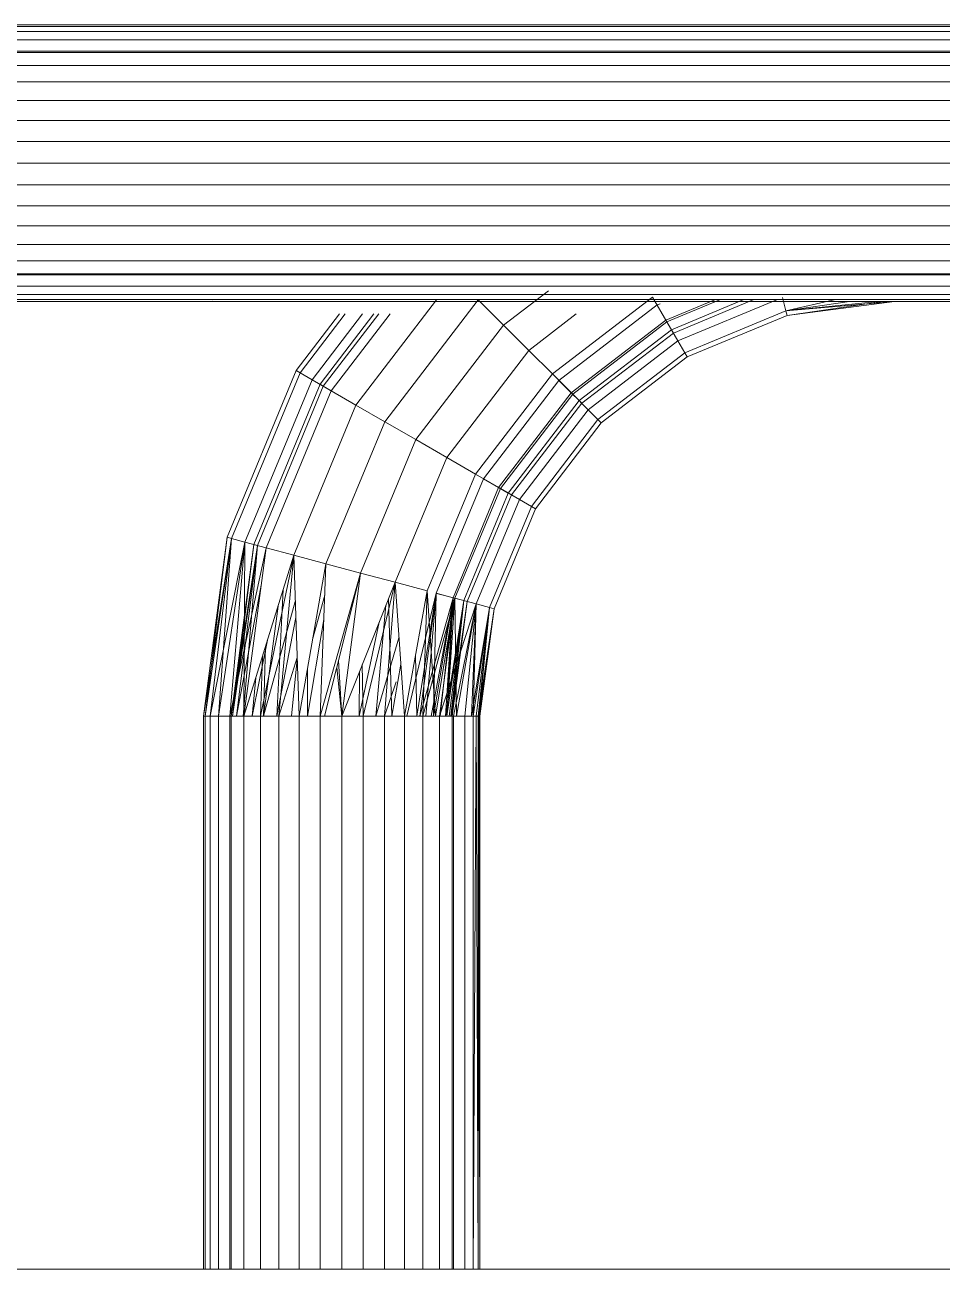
# Model space of a CAD drawing. Header units: centimetres. Extents: x -13689 to 3489, y -437 to 1921.
# Drawn here: x -2987.947 to -2984.628, y 186.8 to 191.3 of the extents above; entities that cross this region are included whole.
import ezdxf

# ---------------------------------------------------------------- set-up
doc = ezdxf.new("R2010")
doc.units = ezdxf.units.CM
doc.layers.add('M-EQPM', color=7, linetype='Continuous', lineweight=9)

# ---------------------------------------------------------------- blocks, each defined once
blk = doc.blocks.new('EQ-05-007 - EQ-05-007_dwg_Agrupar_318-1548993-Sección 3-2')
at = {"layer": 'M-EQPM', "color": 9, "true_color": 0xc0c0c0}
blk.add_line((-2067.1605, 186.8), (-2124.1605, 186.8), dxfattribs=at)
blk = doc.blocks.new('EQ-05-007 - EQ-05-007_dwg_Agrupar_308-1548997-Sección 3-2')
at = {"layer": 'M-EQPM', "color": 136, "true_color": 0x007f7f}
for p, q in [((-2104.9105, 191.3), (-2120.9105, 191.3)), ((-2104.9105, 191.2938), (-2120.9105, 191.2938)), ((-2104.9105, 191.2755), (-2120.9105, 191.2755)), ((-2104.9105, 191.2455), (-2120.9105, 191.2455)), ((-2104.9105, 191.2045), (-2120.9105, 191.2045)), ((-2104.9105, 191.2), (-2120.9105, 191.2)), ((-2104.9105, 191.1536), (-2120.9105, 191.1536)), ((-2104.9105, 191.0939), (-2120.9105, 191.0939)), ((-2104.9105, 191.027), (-2120.9105, 191.027)), ((-2104.9105, 190.9545), (-2120.9105, 190.9545)), ((-2104.9105, 190.8782), (-2120.9105, 190.8782)), ((-2104.9105, 190.8), (-2120.9105, 190.8)), ((-2104.9105, 190.7218), (-2120.9105, 190.7218)), ((-2104.9105, 190.6455), (-2120.9105, 190.6455)), ((-2104.9105, 190.573), (-2120.9105, 190.573)), ((-2104.9105, 190.5061), (-2120.9105, 190.5061)), ((-2104.9105, 190.4464), (-2120.9105, 190.4464)), ((-2104.9105, 190.4), (-2120.9105, 190.4)), ((-2104.9105, 190.3955), (-2120.9105, 190.3955)), ((-2104.9105, 190.3545), (-2120.9105, 190.3545)), ((-2104.9105, 190.3245), (-2120.9105, 190.3245)), ((-2104.9105, 190.3062), (-2120.9105, 190.3062)), ((-2120.1438, 190.3002), (-2120.9105, 190.3)), ((-2120.1438, 190.3002), (-2120.9105, 190.3)), ((-2104.9105, 190.3), (-2120.9105, 190.3))]:
    blk.add_line(p, q, dxfattribs=at)
at = {"layer": 'M-EQPM', "color": 136, "true_color": 0x007f7f, "flags": 128}
for points in [[(-2120.9105, 191.2755), (-2121.5531, 191.1984), (-2120.9105, 191.2938), (-2120.9105, 191.3), (-2104.9105, 191.3)], [(-2104.9105, 191.2938), (-2120.9105, 191.2938), (-2120.9105, 191.2755), (-2120.9105, 191.2455), (-2121.5531, 191.1984), (-2120.9105, 191.2455), (-2121.5402, 191.1501), (-2121.5531, 191.1984), (-2121.5575, 191.2148), (-2122.1605, 190.9651), (-2122.152, 190.9503), (-2122.6662, 190.5557), (-2122.6309, 190.5204), (-2123.0175, 190.0165), (-2122.9487, 189.9768)], [(-2104.9105, 191.3), (-2120.9105, 191.3), (-2121.5575, 191.2148), (-2120.9105, 191.2938), (-2121.5575, 191.2148), (-2121.5531, 191.1984), (-2120.9105, 191.2938), (-2120.9105, 191.2755)], [(-2103.3195, 190.391), (-2103.7855, 190.7486), (-2103.7337, 190.8382), (-2104.3014, 191.0734), (-2104.2808, 191.1501), (-2104.9105, 191.2455), (-2104.2679, 191.1984), (-2104.9105, 191.2755), (-2104.9105, 191.2455), (-2120.9105, 191.2455), (-2120.9105, 191.2045), (-2121.5402, 191.1501), (-2121.5196, 191.0734), (-2120.9105, 191.1536), (-2121.5402, 191.1501), (-2120.9105, 191.1536), (-2120.9105, 191.2045), (-2121.5402, 191.1501), (-2120.9105, 191.2455), (-2120.9105, 191.2755), (-2104.9105, 191.2755), (-2104.9105, 191.2938), (-2120.9105, 191.2938), (-2120.9105, 191.3)], [(-2102.7372, 189.3823), (-2102.9619, 189.925), (-2102.8723, 189.9768), (-2103.2463, 190.4642), (-2103.1901, 190.5204), (-2103.694, 190.9071), (-2103.669, 190.9503), (-2104.2679, 191.1984), (-2104.9105, 191.2938), (-2104.9105, 191.2755), (-2120.9105, 191.2755), (-2121.5531, 191.1984), (-2122.152, 190.9503), (-2122.1605, 190.9651), (-2122.6783, 190.5678), (-2122.6662, 190.5557), (-2123.0608, 190.0415), (-2123.0175, 190.0165), (-2123.2606, 189.4297), (-2123.1839, 189.4091)], [(-2120.9105, 191.2045), (-2120.9105, 191.2455), (-2104.9105, 191.2455), (-2104.9105, 191.2755), (-2104.2679, 191.1984), (-2104.2808, 191.1501), (-2103.694, 190.9071), (-2103.7337, 190.8382), (-2103.2463, 190.4642), (-2103.3195, 190.391)], [(-2120.9105, 191.2045), (-2104.9105, 191.2045), (-2104.9105, 191.2455), (-2104.2808, 191.1501), (-2104.9105, 191.2045), (-2104.9105, 191.2455), (-2104.2679, 191.1984), (-2104.2808, 191.1501), (-2103.694, 190.9071), (-2103.7337, 190.8382), (-2103.2463, 190.4642), (-2103.3195, 190.391)], [(-2121.4928, 190.9733), (-2120.9105, 191.0939), (-2120.9105, 191.1536), (-2104.9105, 191.1536), (-2104.9105, 191.2045), (-2104.9105, 191.1536), (-2120.9105, 191.1536), (-2121.5196, 191.0734), (-2120.9105, 191.0939), (-2121.5196, 191.0734), (-2121.4928, 190.9733)], [(-2103.3195, 190.391), (-2103.7855, 190.7486), (-2103.7337, 190.8382), (-2104.3014, 191.0734), (-2104.9105, 191.2045), (-2104.3014, 191.0734), (-2104.2808, 191.1501), (-2104.9105, 191.2045), (-2120.9105, 191.2045), (-2120.9105, 191.1536), (-2120.9105, 191.0939)], [(-2120.9105, 191.0939), (-2104.9105, 191.0939), (-2104.3282, 190.9733), (-2104.3014, 191.0734), (-2104.9105, 191.1536), (-2104.3282, 190.9733), (-2104.9105, 191.1536), (-2104.9105, 191.0939)], [(-2121.4928, 190.9733), (-2120.9105, 190.9545), (-2120.9105, 191.027), (-2120.9105, 191.0939), (-2104.9105, 191.0939), (-2104.3282, 190.9733)], [(-2121.4281, 190.7319), (-2121.4616, 190.8569), (-2120.9105, 190.8782), (-2120.9105, 190.9545), (-2120.9105, 191.027), (-2104.9105, 191.027), (-2104.9105, 191.0939), (-2104.9105, 191.027), (-2120.9105, 191.027), (-2121.4928, 190.9733)], [(-2104.3594, 190.8569), (-2104.3282, 190.9733), (-2104.9105, 191.027), (-2104.9105, 190.9545), (-2120.9105, 190.9545), (-2121.4616, 190.8569), (-2120.9105, 190.8782), (-2120.9105, 190.8), (-2121.4616, 190.8569), (-2120.9105, 190.8), (-2121.4281, 190.7319)], [(-2104.9105, 190.573), (-2120.9105, 190.573), (-2120.9105, 190.5061), (-2121.3634, 190.4904), (-2120.9105, 190.4464), (-2121.3366, 190.3903), (-2121.3634, 190.4904), (-2120.9105, 190.4464), (-2120.9105, 190.5061), (-2121.3634, 190.4904), (-2120.9105, 190.573), (-2120.9105, 190.6455), (-2104.9105, 190.6455)], [(-2104.9105, 190.7218), (-2120.9105, 190.7218), (-2120.9105, 190.8), (-2121.4281, 190.7319), (-2120.9105, 190.7218), (-2121.4281, 190.7319), (-2121.3946, 190.6069), (-2120.9105, 190.7218), (-2120.9105, 190.6455), (-2121.3946, 190.6069), (-2120.9105, 190.7218), (-2120.9105, 190.8), (-2120.9105, 190.8782), (-2104.9105, 190.8782)], [(-2120.9105, 190.5061), (-2120.9105, 190.573), (-2104.9105, 190.573)], [(-2104.9105, 190.7218), (-2120.9105, 190.7218), (-2120.9105, 190.6455), (-2121.3946, 190.6069), (-2121.8458, 190.42), (-2121.9105, 190.5321)], [(-2104.3929, 190.7319), (-2104.4264, 190.6069), (-2104.9105, 190.7218), (-2104.9105, 190.6455), (-2120.9105, 190.6455), (-2120.9105, 190.573), (-2121.3946, 190.6069), (-2120.9105, 190.573), (-2121.3634, 190.4904), (-2121.3946, 190.6069), (-2121.4281, 190.7319)], [(-2122.9673, 189.3511), (-2122.7546, 189.8647), (-2122.6425, 189.8), (-2122.3247, 190.2142), (-2122.2332, 190.1227), (-2121.8458, 190.42), (-2121.7855, 190.3155), (-2121.3634, 190.4904), (-2121.3366, 190.3903), (-2121.3161, 190.3136), (-2120.9105, 190.3245), (-2121.3031, 190.2653), (-2121.2987, 190.2489), (-2121.6605, 190.099), (-2121.669, 190.1138), (-2121.3031, 190.2653), (-2121.3161, 190.3136), (-2120.9105, 190.3955), (-2120.9105, 190.3545), (-2121.3161, 190.3136), (-2120.9105, 190.3955), (-2104.9105, 190.3955)], [(-2120.9105, 190.3955), (-2120.9105, 190.4464), (-2104.9105, 190.4464), (-2104.9105, 190.5061), (-2104.4576, 190.4904), (-2104.9105, 190.573), (-2104.9105, 190.5061), (-2120.9105, 190.5061), (-2120.9105, 190.4464), (-2121.3366, 190.3903), (-2120.9105, 190.3955), (-2121.3366, 190.3903), (-2121.7337, 190.2259), (-2121.7855, 190.3155), (-2122.1479, 190.0374), (-2122.2332, 190.1227), (-2122.5305, 189.7353), (-2122.6425, 189.8), (-2122.8423, 189.3176), (-2122.9673, 189.3511)], [(-2120.9105, 190.5061), (-2104.9105, 190.5061), (-2104.4576, 190.4904), (-2104.4844, 190.3903), (-2104.9105, 190.5061), (-2104.9105, 190.4464), (-2120.9105, 190.4464), (-2120.9105, 190.3955)], [(-2122.8423, 189.3176), (-2122.7173, 189.2841), (-2122.5305, 189.7353), (-2122.426, 189.675), (-2122.1479, 190.0374), (-2122.0747, 189.9642), (-2121.7337, 190.2259), (-2121.694, 190.1571), (-2121.3161, 190.3136), (-2120.9105, 190.3545), (-2104.9105, 190.3545)], [(-2104.9105, 190.3545), (-2120.9105, 190.3545), (-2120.9105, 190.3245), (-2121.3161, 190.3136), (-2121.3366, 190.3903), (-2121.7337, 190.2259), (-2121.7855, 190.3155), (-2122.1479, 190.0374), (-2122.2332, 190.1227), (-2122.5305, 189.7353), (-2122.6425, 189.8), (-2122.8423, 189.3176), (-2122.9887, 188.8)], [(-2120.9105, 190.3), (-2120.9105, 190.3062), (-2120.9105, 190.3245), (-2120.9105, 190.3545), (-2120.9105, 190.3955), (-2104.9105, 190.3955), (-2104.5049, 190.3136), (-2104.127, 190.1571), (-2104.152, 190.1138), (-2104.5179, 190.2653), (-2104.5049, 190.3136), (-2104.9105, 190.3545), (-2104.9105, 190.3245), (-2120.9105, 190.3245), (-2121.3031, 190.2653), (-2120.9105, 190.3062)], [(-2120.9105, 190.3062), (-2120.9105, 190.3245), (-2104.9105, 190.3245)], [(-2104.9105, 190.3062), (-2120.9105, 190.3062), (-2121.3031, 190.2653), (-2120.9105, 190.3), (-2120.9105, 190.3062), (-2104.9105, 190.3062)], [(-2104.9105, 190.3), (-2120.9105, 190.3), (-2121.2987, 190.2489), (-2120.9105, 190.3062), (-2121.2987, 190.2489), (-2121.3031, 190.2653), (-2120.9105, 190.3062)], [(-2104.9105, 190.3), (-2120.9105, 190.3), (-2120.1438, 190.3002)]]:
    blk.add_lwpolyline(points, dxfattribs=at)
for points in [[(-2104.3594, 190.8569), (-2104.9105, 190.9545), (-2104.9105, 190.8782), (-2120.9105, 190.8782), (-2120.9105, 190.9545), (-2104.9105, 190.9545), (-2104.9105, 191.027), (-2104.3282, 190.9733), (-2104.9105, 190.9545)], [(-2104.3929, 190.7319), (-2104.9105, 190.8), (-2104.9105, 190.8782), (-2104.9105, 190.8), (-2120.9105, 190.8), (-2104.9105, 190.8), (-2104.9105, 190.7218), (-2104.9105, 190.8), (-2104.4264, 190.6069), (-2104.9105, 190.8)]]:
    blk.add_lwpolyline(points, close=True, dxfattribs=at)
blk = doc.blocks.new('EQ-05-007 - EQ-05-007_dwg_011_ENZUNCHADOR_dwg-1549000-Sección 3-2')
for name in ['EQ-05-007 - EQ-05-007_dwg_Agrupar_308-1548997-Sección 3-2', 'EQ-05-007 - EQ-05-007_dwg_Agrupar_318-1548993-Sección 3-2']:
    blk.add_blockref(name, (0, 0))
blk = doc.blocks.new('EQ-05-007 - EQ-05-007_dwg-1548992-Sección 3-2')
blk.add_blockref('EQ-05-007 - EQ-05-007_dwg_011_ENZUNCHADOR_dwg-1549000-Sección 3-2', (0, 0))
blk = doc.blocks.new('EQ-05-007 - EQ-05-007-1549005-Sección 3-2')
blk.add_blockref('EQ-05-007 - EQ-05-007_dwg-1548992-Sección 3-2', (0, 0))
blk = doc.blocks.new('EQ-05-007 - EQ-05-007_dwg_Agrupar_308-V23-Sección 3-2')
at = {"layer": 'M-EQPM', "color": 136, "true_color": 0x007f7f}
for p, q in [((-2119.6261, 189.925), (-2119.3345, 190.305)), ((-2119.3345, 190.305), (-2119.6261, 189.925)), ((-2119.6261, 189.925), (-2119.3345, 190.305)), ((-2119.5216, 189.8647), (-2119.1832, 190.3057)), ((-2119.0917, 190.2142), (-2119.1832, 190.3057)), ((-2119.0917, 190.2142), (-2118.9297, 190.3385)), ((-2118.9149, 190.0374), (-2118.5525, 190.3155)), ((-2118.5007, 190.2259), (-2118.5525, 190.3155)), ((-2118.5525, 190.3155), (-2118.5007, 190.2259)), ((-2118.5043, 190.2321), (-2118.3254, 190.3062)), ((-2118.5043, 190.2321), (-2118.3254, 190.3062)), ((-2118.5007, 190.2259), (-2118.3069, 190.3062)), ((-2118.5007, 190.2259), (-2118.3069, 190.3062)), ((-2118.4843, 190.1974), (-2118.2219, 190.3062)), ((-2118.4843, 190.1974), (-2118.2219, 190.3062)), ((-2118.4775, 190.1856), (-2118.1866, 190.3062)), ((-2118.461, 190.1571), (-2118.101, 190.3062)), ((-2118.461, 190.1571), (-2118.101, 190.3062)), ((-2118.0831, 190.3136), (-2118.0701, 190.2653)), ((-2118.0831, 190.3136), (-2118.0701, 190.2653)), ((-2117.8904, 190.3062), (-2118.0701, 190.2653)), ((-2118.8917, 190.0142), (-2118.5361, 190.2871)), ((-2118.8917, 190.0142), (-2118.5361, 190.2871)), ((-2118.8917, 190.0142), (-2118.5361, 190.2871)), ((-2118.8917, 190.0142), (-2118.5361, 190.2871)), ((-2118.5361, 190.2871), (-2118.525, 190.2917)), ((-2118.5361, 190.2871), (-2118.525, 190.2917)), ((-2118.525, 190.2917), (-2118.5361, 190.2871)), ((-2118.525, 190.2917), (-2118.5361, 190.2871)), ((-2118.5043, 190.2321), (-2118.5361, 190.2871)), ((-2118.5361, 190.2871), (-2118.5043, 190.2321)), ((-2118.436, 190.1138), (-2118.0701, 190.2653)), ((-2118.436, 190.1138), (-2118.0701, 190.2653)), ((-2117.84, 190.3), (-2118.0701, 190.2653)), ((-2117.7367, 190.3), (-2118.0701, 190.2653)), ((-2117.6775, 190.3), (-2118.0701, 190.2653)), ((-2117.7367, 190.3), (-2118.0701, 190.2653)), ((-2117.84, 190.3), (-2118.0701, 190.2653)), ((-2118.0701, 190.2653), (-2118.0657, 190.2489)), ((-2118.0657, 190.2489), (-2118.0701, 190.2653)), ((-2117.6775, 190.3), (-2118.0657, 190.2489)), ((-2117.7192, 190.3), (-2118.0657, 190.2489)), ((-2119.8426, 190.05), (-2119.6857, 190.2544)), ((-2119.8278, 190.0415), (-2119.6644, 190.2544)), ((-2119.8278, 190.0415), (-2119.6644, 190.2544)), ((-2119.7846, 190.0165), (-2119.602, 190.2544)), ((-2119.7846, 190.0165), (-2119.602, 190.2544)), ((-2119.756, 190), (-2119.5607, 190.2544)), ((-2119.7442, 189.9932), (-2119.5437, 190.2544)), ((-2119.7442, 189.9932), (-2119.5437, 190.2544)), ((-2119.7157, 189.9768), (-2119.5027, 190.2544)), ((-2119.0002, 190.1227), (-2118.8286, 190.2544)), ((-2118.8468, 189.9693), (-2118.5043, 190.2321)), ((-2118.8468, 189.9693), (-2118.5043, 190.2321)), ((-2118.8417, 189.9642), (-2118.5007, 190.2259)), ((-2118.8417, 189.9642), (-2118.5007, 190.2259)), ((-2118.5043, 190.2321), (-2118.4843, 190.1974)), ((-2118.5043, 190.2321), (-2118.4843, 190.1974)), ((-2118.461, 190.1571), (-2118.5007, 190.2259)), ((-2118.5007, 190.2259), (-2118.461, 190.1571)), ((-2118.4275, 190.099), (-2118.0657, 190.2489)), ((-2119.4096, 189.8), (-2119.0917, 190.2142)), ((-2119.0002, 190.1227), (-2119.0917, 190.2142)), ((-2118.8185, 189.941), (-2118.4843, 190.1974)), ((-2118.8185, 189.941), (-2118.4843, 190.1974)), ((-2118.8089, 189.9314), (-2118.4775, 190.1856)), ((-2118.4843, 190.1974), (-2118.4775, 190.1856)), ((-2118.4775, 190.1856), (-2118.4843, 190.1974)), ((-2118.7855, 189.908), (-2118.461, 190.1571)), ((-2118.7855, 189.908), (-2118.461, 190.1571)), ((-2118.461, 190.1571), (-2118.436, 190.1138)), ((-2118.461, 190.1571), (-2118.436, 190.1138)), ((-2119.2975, 189.7353), (-2119.0002, 190.1227)), ((-2118.9149, 190.0374), (-2119.0002, 190.1227)), ((-2118.7502, 189.8727), (-2118.436, 190.1138)), ((-2118.7502, 189.8727), (-2118.436, 190.1138)), ((-2118.7382, 189.8607), (-2118.4275, 190.099)), ((-2118.436, 190.1138), (-2118.4275, 190.099)), ((-2118.4275, 190.099), (-2118.436, 190.1138)), ((-2120.0923, 189.447), (-2119.8426, 190.05)), ((-2120.0759, 189.4426), (-2119.8278, 190.0415)), ((-2120.0759, 189.4426), (-2119.8278, 190.0415)), ((-2119.8278, 190.0415), (-2119.8426, 190.05)), ((-2119.8426, 190.05), (-2119.8278, 190.0415)), ((-2119.7846, 190.0165), (-2119.8278, 190.0415)), ((-2119.8278, 190.0415), (-2119.7846, 190.0165)), ((-2119.1931, 189.675), (-2118.9149, 190.0374)), ((-2118.8417, 189.9642), (-2118.9149, 190.0374)), ((-2118.9149, 190.0374), (-2118.8417, 189.9642)), ((-2120.0276, 189.4297), (-2119.7846, 190.0165)), ((-2120.0276, 189.4297), (-2119.7846, 190.0165)), ((-2119.9957, 189.4212), (-2119.756, 190)), ((-2119.9826, 189.4176), (-2119.7442, 189.9932)), ((-2119.9826, 189.4176), (-2119.7442, 189.9932)), ((-2119.7157, 189.9768), (-2119.7846, 190.0165)), ((-2119.7846, 190.0165), (-2119.7157, 189.9768)), ((-2119.7442, 189.9932), (-2119.756, 190)), ((-2119.756, 190), (-2119.7442, 189.9932)), ((-2119.7096, 189.9732), (-2119.7442, 189.9932)), ((-2119.7442, 189.9932), (-2119.7096, 189.9732)), ((-2119.1646, 189.6586), (-2118.8917, 190.0142)), ((-2119.1646, 189.6586), (-2118.8917, 190.0142)), ((-2118.8917, 190.0142), (-2119.1646, 189.6586)), ((-2118.8917, 190.0142), (-2119.1646, 189.6586)), ((-2118.8468, 189.9693), (-2118.8917, 190.0142)), ((-2118.8917, 190.0142), (-2118.8468, 189.9693)), ((-2119.9509, 189.4091), (-2119.7157, 189.9768)), ((-2119.6261, 189.925), (-2119.7157, 189.9768)), ((-2119.1096, 189.6268), (-2118.8468, 189.9693)), ((-2119.1096, 189.6268), (-2118.8468, 189.9693)), ((-2119.1034, 189.6232), (-2118.8417, 189.9642)), ((-2119.1034, 189.6232), (-2118.8417, 189.9642)), ((-2118.8185, 189.941), (-2118.8468, 189.9693)), ((-2118.8468, 189.9693), (-2118.8185, 189.941)), ((-2118.7855, 189.908), (-2118.8417, 189.9642)), ((-2118.8417, 189.9642), (-2118.7855, 189.908)), ((-2119.8508, 189.3823), (-2119.6261, 189.925)), ((-2119.5216, 189.8647), (-2119.6261, 189.925)), ((-2119.075, 189.6068), (-2118.8185, 189.941)), ((-2119.075, 189.6068), (-2118.8185, 189.941)), ((-2119.0631, 189.6), (-2118.8089, 189.9314)), ((-2119.0346, 189.5835), (-2118.7855, 189.908)), ((-2119.0346, 189.5835), (-2118.7855, 189.908)), ((-2118.8185, 189.941), (-2118.8089, 189.9314)), ((-2118.8089, 189.9314), (-2118.8185, 189.941)), ((-2118.7855, 189.908), (-2118.7502, 189.8727)), ((-2118.7855, 189.908), (-2118.7502, 189.8727)), ((-2119.7344, 189.3511), (-2119.5216, 189.8647)), ((-2119.4096, 189.8), (-2119.5216, 189.8647)), ((-2118.9913, 189.5585), (-2118.7502, 189.8727)), ((-2118.9913, 189.5585), (-2118.7502, 189.8727)), ((-2118.9765, 189.55), (-2118.7382, 189.8607)), ((-2118.7502, 189.8727), (-2118.7382, 189.8607)), ((-2118.7382, 189.8607), (-2118.7502, 189.8727)), ((-2119.6094, 189.3176), (-2119.4096, 189.8)), ((-2119.2975, 189.7353), (-2119.4096, 189.8)), ((-2119.4844, 189.2841), (-2119.2975, 189.7353)), ((-2119.1931, 189.675), (-2119.2975, 189.7353)), ((-2119.3679, 189.2529), (-2119.1931, 189.675)), ((-2119.1034, 189.6232), (-2119.1931, 189.675)), ((-2119.1931, 189.675), (-2119.1034, 189.6232)), ((-2119.3362, 189.2444), (-2119.1646, 189.6586)), ((-2119.3362, 189.2444), (-2119.1646, 189.6586)), ((-2119.3362, 189.2444), (-2119.1646, 189.6586)), ((-2119.3362, 189.2444), (-2119.1646, 189.6586)), ((-2119.1096, 189.6268), (-2119.1646, 189.6586)), ((-2119.1646, 189.6586), (-2119.1096, 189.6268)), ((-2119.2748, 189.228), (-2119.1096, 189.6268)), ((-2119.2748, 189.228), (-2119.1096, 189.6268)), ((-2119.2679, 189.2261), (-2119.1034, 189.6232)), ((-2119.2679, 189.2261), (-2119.1034, 189.6232)), ((-2119.2362, 189.2176), (-2119.075, 189.6068)), ((-2119.2362, 189.2176), (-2119.075, 189.6068)), ((-2119.223, 189.2141), (-2119.0631, 189.6)), ((-2119.075, 189.6068), (-2119.1096, 189.6268)), ((-2119.1096, 189.6268), (-2119.075, 189.6068)), ((-2119.0346, 189.5835), (-2119.1034, 189.6232)), ((-2119.1034, 189.6232), (-2119.0346, 189.5835)), ((-2119.075, 189.6068), (-2119.0631, 189.6)), ((-2119.0631, 189.6), (-2119.075, 189.6068)), ((-2119.1911, 189.2056), (-2119.0346, 189.5835)), ((-2119.1911, 189.2056), (-2119.0346, 189.5835)), ((-2119.1429, 189.1926), (-2118.9913, 189.5585)), ((-2119.1429, 189.1926), (-2118.9913, 189.5585)), ((-2119.1264, 189.1882), (-2118.9765, 189.55)), ((-2119.0346, 189.5835), (-2118.9913, 189.5585)), ((-2119.0346, 189.5835), (-2118.9913, 189.5585)), ((-2118.9913, 189.5585), (-2118.9765, 189.55)), ((-2118.9765, 189.55), (-2118.9913, 189.5585)), ((-2120.1775, 188.8), (-2120.0923, 189.447)), ((-2120.0759, 189.4426), (-2120.1775, 188.8)), ((-2120.1714, 188.8), (-2120.0923, 189.447)), ((-2120.0759, 189.4426), (-2120.1714, 188.8)), ((-2120.1714, 188.8), (-2120.0759, 189.4426)), ((-2120.0759, 189.4426), (-2120.153, 188.8)), ((-2120.0759, 189.4426), (-2120.153, 188.8)), ((-2120.153, 188.8), (-2120.0276, 189.4297)), ((-2120.123, 188.8), (-2120.0759, 189.4426)), ((-2120.0276, 189.4297), (-2120.123, 188.8)), ((-2120.0276, 189.4297), (-2120.123, 188.8)), ((-2120.0759, 189.4426), (-2120.0923, 189.447)), ((-2120.0923, 189.447), (-2120.0759, 189.4426)), ((-2120.082, 188.8), (-2120.0276, 189.4297)), ((-2120.0276, 189.4297), (-2120.082, 188.8)), ((-2119.9509, 189.4091), (-2120.082, 188.8)), ((-2119.9957, 189.4212), (-2120.0775, 188.8)), ((-2119.9826, 189.4176), (-2120.0775, 188.8)), ((-2120.0276, 189.4297), (-2120.0759, 189.4426)), ((-2120.0759, 189.4426), (-2120.0276, 189.4297)), ((-2120.0726, 188.8), (-2119.9957, 189.4212)), ((-2119.9826, 189.4176), (-2120.0726, 188.8)), ((-2120.0726, 188.8), (-2119.9826, 189.4176)), ((-2119.9826, 189.4176), (-2120.0726, 188.8)), ((-2119.9826, 189.4176), (-2120.0579, 188.8)), ((-2119.9826, 189.4176), (-2120.0579, 188.8)), ((-2120.0339, 188.8), (-2119.9826, 189.4176)), ((-2120.0339, 188.8), (-2119.9826, 189.4176)), ((-2120.0276, 189.4297), (-2120.0311, 188.8)), ((-2119.9509, 189.4091), (-2120.0311, 188.8)), ((-2119.9509, 189.4091), (-2120.0276, 189.4297)), ((-2120.0276, 189.4297), (-2119.9509, 189.4091)), ((-2119.9826, 189.4176), (-2119.9957, 189.4212)), ((-2119.9957, 189.4212), (-2119.9826, 189.4176)), ((-2119.8508, 189.3823), (-2119.9509, 189.4091)), ((-2119.8508, 189.3823), (-2120.0311, 188.8)), ((-2119.8508, 189.3823), (-2119.9714, 188.8)), ((-2119.9714, 188.8), (-2119.8508, 189.3823)), ((-2119.8508, 189.3823), (-2119.9714, 188.8)), ((-2119.8508, 189.3823), (-2119.9045, 188.8)), ((-2119.8508, 189.3823), (-2119.9045, 188.8)), ((-2119.8508, 189.3823), (-2119.9045, 188.8)), ((-2119.7344, 189.3511), (-2119.8508, 189.3823)), ((-2119.832, 188.8), (-2119.8508, 189.3823)), ((-2119.7344, 189.3511), (-2119.832, 188.8)), ((-2119.7344, 189.3511), (-2119.832, 188.8)), ((-2119.7557, 188.8), (-2119.7344, 189.3511)), ((-2119.6094, 189.3176), (-2119.7557, 188.8)), ((-2119.6094, 189.3176), (-2119.7557, 188.8)), ((-2119.6094, 189.3176), (-2119.7401, 188.8)), ((-2119.6094, 189.3176), (-2119.7401, 188.8)), ((-2119.6094, 189.3176), (-2119.7401, 188.8)), ((-2119.6094, 189.3176), (-2119.7344, 189.3511)), ((-2119.6094, 189.3176), (-2119.6775, 188.8)), ((-2119.6775, 188.8), (-2119.6094, 189.3176)), ((-2119.6775, 188.8), (-2119.6094, 189.3176)), ((-2119.4844, 189.2841), (-2119.6094, 189.3176)), ((-2120.0579, 188.8), (-2119.9679, 189.2798)), ((-2120.0579, 188.8), (-2119.9679, 189.2798)), ((-2120.0579, 188.8), (-2119.9679, 189.2798)), ((-2119.4844, 189.2841), (-2119.6775, 188.8)), ((-2119.4844, 189.2841), (-2119.5993, 188.8)), ((-2119.5993, 188.8), (-2119.4844, 189.2841)), ((-2119.4844, 189.2841), (-2119.5993, 188.8)), ((-2119.4844, 189.2841), (-2119.523, 188.8)), ((-2119.4844, 189.2841), (-2119.523, 188.8)), ((-2119.523, 188.8), (-2119.4844, 189.2841)), ((-2119.3679, 189.2529), (-2119.4844, 189.2841)), ((-2119.4505, 188.8), (-2119.4844, 189.2841)), ((-2119.8893, 189.258), (-2119.9126, 188.8)), ((-2119.8893, 189.258), (-2119.9126, 188.8)), ((-2119.8893, 189.258), (-2119.9126, 188.8)), ((-2119.783, 189.0768), (-2119.7388, 189.2375)), ((-2119.7388, 189.2375), (-2119.783, 189.0768)), ((-2119.7388, 189.2375), (-2119.783, 189.0768)), ((-2119.4959, 188.8), (-2119.5076, 189.2259)), ((-2119.4959, 188.8), (-2119.5076, 189.2259)), ((-2119.4959, 188.8), (-2119.5076, 189.2259)), ((-2119.3679, 189.2529), (-2119.4505, 188.8)), ((-2119.3362, 189.2444), (-2119.4424, 188.8)), ((-2119.4424, 188.8), (-2119.3362, 189.2444)), ((-2119.406, 188.8), (-2119.3362, 189.2444)), ((-2119.406, 188.8), (-2119.3362, 189.2444)), ((-2119.3947, 188.8), (-2119.3362, 189.2444)), ((-2119.2748, 189.228), (-2119.3947, 188.8)), ((-2119.3836, 188.8), (-2119.3679, 189.2529)), ((-2119.3679, 189.2529), (-2119.3836, 188.8)), ((-2119.3679, 189.2529), (-2119.3836, 188.8)), ((-2119.3836, 188.8), (-2119.3679, 189.2529)), ((-2119.2679, 189.2261), (-2119.3836, 188.8)), ((-2119.3362, 189.2444), (-2119.3733, 188.8)), ((-2119.3679, 189.2529), (-2119.3381, 188.8)), ((-2119.3381, 188.8), (-2119.3679, 189.2529)), ((-2119.3679, 189.2529), (-2119.3381, 188.8)), ((-2119.2748, 189.228), (-2119.3539, 188.8)), ((-2119.3362, 189.2444), (-2119.3449, 188.8)), ((-2119.3449, 188.8), (-2119.2748, 189.228)), ((-2119.2679, 189.2261), (-2119.3381, 188.8)), ((-2119.2748, 189.228), (-2119.3362, 189.2444)), ((-2119.3362, 189.2444), (-2119.2748, 189.228)), ((-2119.2679, 189.2261), (-2119.3345, 189.244)), ((-2119.3345, 189.244), (-2119.2679, 189.2261)), ((-2119.2679, 189.2261), (-2119.324, 188.8)), ((-2119.2748, 189.228), (-2119.3211, 188.8)), ((-2119.2748, 189.228), (-2119.3211, 188.8)), ((-2119.2748, 189.228), (-2119.3022, 188.8)), ((-2119.2679, 189.2261), (-2119.2973, 188.8)), ((-2119.2971, 188.8), (-2119.2748, 189.228)), ((-2119.2362, 189.2176), (-2119.2748, 189.228)), ((-2119.2748, 189.228), (-2119.2362, 189.2176)), ((-2119.1911, 189.2056), (-2119.2679, 189.2261)), ((-2119.2679, 189.2261), (-2119.1911, 189.2056)), ((-2119.2679, 189.2261), (-2119.2618, 188.8)), ((-2119.8454, 189.2147), (-2119.9604, 188.8)), ((-2119.908, 189.1976), (-2119.9604, 188.8)), ((-2119.908, 189.1976), (-2119.9604, 188.8)), ((-2119.9604, 188.8), (-2119.8454, 189.2147)), ((-2119.8454, 189.2147), (-2119.9604, 188.8)), ((-2119.908, 189.1976), (-2119.9604, 188.8)), ((-2119.9604, 188.8), (-2119.908, 189.1976)), ((-2119.9604, 188.8), (-2119.908, 189.1976)), ((-2119.9604, 188.8), (-2119.908, 189.1976)), ((-2119.5175, 189.2011), (-2119.5539, 188.8)), ((-2119.5175, 189.2011), (-2119.5539, 188.8)), ((-2119.5175, 189.2011), (-2119.5539, 188.8)), ((-2119.5175, 189.2011), (-2119.5539, 188.8)), ((-2119.5175, 189.2011), (-2119.5539, 188.8)), ((-2119.5175, 189.2011), (-2119.5539, 188.8)), ((-2119.1911, 189.2056), (-2119.324, 188.8)), ((-2119.3022, 188.8), (-2119.2362, 189.2176)), ((-2119.2362, 189.2176), (-2119.2971, 188.8)), ((-2119.2362, 189.2176), (-2119.2886, 188.8)), ((-2119.2824, 188.8), (-2119.2362, 189.2176)), ((-2119.2824, 188.8), (-2119.223, 189.2141)), ((-2119.2362, 189.2176), (-2119.2803, 188.8)), ((-2119.2803, 188.8), (-2119.2362, 189.2176)), ((-2119.223, 189.2141), (-2119.2803, 188.8)), ((-2119.2775, 188.8), (-2119.223, 189.2141)), ((-2119.1911, 189.2056), (-2119.273, 188.8)), ((-2119.1911, 189.2056), (-2119.2618, 188.8)), ((-2119.223, 189.2141), (-2119.2362, 189.2176)), ((-2119.223, 189.2141), (-2119.2362, 189.2176)), ((-2119.1911, 189.2056), (-2119.232, 188.8)), ((-2119.1911, 189.2056), (-2119.232, 188.8)), ((-2119.1911, 189.2056), (-2119.2084, 188.8)), ((-2119.2084, 188.8), (-2119.1429, 189.1926)), ((-2119.202, 188.8), (-2119.1911, 189.2056)), ((-2119.1429, 189.1926), (-2119.202, 188.8)), ((-2119.1429, 189.1926), (-2119.1913, 188.8)), ((-2119.1429, 189.1926), (-2119.1911, 189.2056)), ((-2119.1911, 189.2056), (-2119.1429, 189.1926)), ((-2119.1837, 188.8), (-2119.1429, 189.1926)), ((-2119.1264, 189.1882), (-2119.1837, 188.8)), ((-2119.1429, 189.1926), (-2119.181, 188.8)), ((-2119.1264, 189.1882), (-2119.181, 188.8)), ((-2119.1264, 189.1882), (-2119.1775, 188.8)), ((-2119.1264, 189.1882), (-2119.1429, 189.1926)), ((-2119.1264, 189.1882), (-2119.1429, 189.1926)), ((-2119.8436, 189.1572), (-2119.9126, 188.8)), ((-2119.9126, 188.8), (-2119.8436, 189.1572)), ((-2119.8436, 189.1572), (-2119.9126, 188.8)), ((-2119.9126, 188.8), (-2119.8436, 189.1572)), ((-2119.9126, 188.8), (-2119.8436, 189.1572)), ((-2119.9126, 188.8), (-2119.8436, 189.1572)), ((-2119.7422, 189.1498), (-2119.8011, 188.8)), ((-2119.7422, 189.1498), (-2119.8011, 188.8)), ((-2119.8011, 188.8), (-2119.7422, 189.1498)), ((-2119.7422, 189.1498), (-2119.8011, 188.8)), ((-2119.8011, 188.8), (-2119.7422, 189.1498)), ((-2119.8011, 188.8), (-2119.7422, 189.1498)), ((-2119.5417, 189.1403), (-2119.6149, 188.8)), ((-2119.6149, 188.8), (-2119.5417, 189.1403)), ((-2119.6149, 188.8), (-2119.5417, 189.1403)), ((-2119.6149, 188.8), (-2119.5417, 189.1403)), ((-2119.6149, 188.8), (-2119.5417, 189.1403)), ((-2119.5417, 189.1403), (-2119.6149, 188.8)), ((-2119.9459, 189.0752), (-2120.0011, 188.8)), ((-2120.0011, 188.8), (-2119.9459, 189.0752)), ((-2119.9459, 189.0752), (-2120.0011, 188.8)), ((-2119.9536, 189.0503), (-2119.9604, 188.8)), ((-2119.9536, 189.0503), (-2119.9604, 188.8)), ((-2119.9536, 189.0503), (-2119.9604, 188.8)), ((-2119.5539, 188.8), (-2119.4703, 189.0828)), ((-2119.5539, 188.8), (-2119.4703, 189.0828)), ((-2119.5539, 188.8), (-2119.4703, 189.0828)), ((-2119.9641, 189.0163), (-2119.9714, 188.8)), ((-2119.9641, 189.0163), (-2119.9714, 188.8)), ((-2119.9714, 188.8), (-2119.9641, 189.0163)), ((-2119.9045, 188.8), (-2119.8389, 189.0125)), ((-2119.8389, 189.0125), (-2119.9045, 188.8)), ((-2119.9045, 188.8), (-2119.8389, 189.0125)), ((-2119.8387, 189.0057), (-2119.8591, 188.8)), ((-2119.8387, 189.0057), (-2119.8591, 188.8)), ((-2119.8591, 188.8), (-2119.8387, 189.0057)), ((-2119.8591, 188.8), (-2119.8387, 189.0057)), ((-2119.8387, 189.0057), (-2119.8591, 188.8)), ((-2119.8591, 188.8), (-2119.8387, 189.0057)), ((-2119.6893, 189.0012), (-2119.6775, 188.8)), ((-2119.6775, 188.8), (-2119.6893, 189.0012)), ((-2119.6775, 188.8), (-2119.6893, 189.0012)), ((-2119.4108, 189.0179), (-2119.406, 188.8)), ((-2119.4108, 189.0179), (-2119.406, 188.8)), ((-2119.4108, 189.0179), (-2119.406, 188.8)), ((-2119.8011, 188.8), (-2119.8015, 188.972)), ((-2119.8015, 188.972), (-2119.8011, 188.8)), ((-2119.8015, 188.972), (-2119.8011, 188.8)), ((-2119.6957, 188.9759), (-2119.6775, 188.8)), ((-2119.6775, 188.8), (-2119.6957, 188.9759)), ((-2119.6957, 188.9759), (-2119.6775, 188.8)), ((-2119.6132, 188.9612), (-2119.6149, 188.8)), ((-2119.6149, 188.8), (-2119.6132, 188.9612)), ((-2119.6149, 188.8), (-2119.6132, 188.9612)), ((-2119.6029, 188.9869), (-2119.5993, 188.8)), ((-2119.6029, 188.9869), (-2119.5993, 188.8)), ((-2119.5993, 188.8), (-2119.6029, 188.9869)), ((-2119.4637, 188.9883), (-2119.4959, 188.8)), ((-2119.4637, 188.9883), (-2119.4959, 188.8)), ((-2119.4637, 188.9883), (-2119.4959, 188.8)), ((-2119.4637, 188.9883), (-2119.4959, 188.8)), ((-2119.4637, 188.9883), (-2119.4959, 188.8)), ((-2119.4637, 188.9883), (-2119.4959, 188.8)), ((-2120.0011, 188.8), (-2119.988, 188.939)), ((-2119.988, 188.939), (-2120.0011, 188.8)), ((-2119.988, 188.939), (-2120.0011, 188.8)), ((-2120.0011, 188.8), (-2119.988, 188.939)), ((-2120.0011, 188.8), (-2119.988, 188.939)), ((-2120.0011, 188.8), (-2119.988, 188.939)), ((-2119.523, 188.8), (-2119.4805, 188.9241)), ((-2119.4805, 188.9241), (-2119.523, 188.8)), ((-2119.523, 188.8), (-2119.4805, 188.9241)), ((-2120.1775, 188.8), (-2120.1775, 186.8)), ((-2120.1714, 188.8), (-2120.1775, 188.8)), ((-2120.1775, 188.8), (-2120.1714, 188.8)), ((-2120.153, 188.8), (-2120.1714, 188.8)), ((-2120.1714, 188.8), (-2120.153, 188.8)), ((-2120.1714, 188.8), (-2120.1714, 186.8)), ((-2120.1714, 188.8), (-2120.1714, 186.8)), ((-2120.123, 188.8), (-2120.153, 188.8)), ((-2120.153, 188.8), (-2120.153, 186.8)), ((-2120.082, 188.8), (-2120.123, 188.8)), ((-2120.123, 188.8), (-2120.123, 186.8)), ((-2120.0311, 188.8), (-2120.082, 188.8)), ((-2120.082, 188.8), (-2120.082, 186.8)), ((-2120.082, 186.8), (-2120.082, 188.8)), ((-2120.0775, 188.8), (-2120.0775, 186.8)), ((-2119.9714, 188.8), (-2120.0311, 188.8)), ((-2120.0311, 188.8), (-2120.0311, 186.8)), ((-2119.9045, 188.8), (-2119.9714, 188.8)), ((-2119.9714, 188.8), (-2119.9714, 186.8)), ((-2119.832, 188.8), (-2119.9045, 188.8)), ((-2119.9045, 188.8), (-2119.9045, 186.8)), ((-2119.9045, 188.8), (-2119.9045, 186.8)), ((-2119.7557, 188.8), (-2119.832, 188.8)), ((-2119.832, 188.8), (-2119.832, 186.8)), ((-2119.832, 188.8), (-2119.832, 186.8)), ((-2119.6775, 188.8), (-2119.7557, 188.8)), ((-2119.7557, 188.8), (-2119.7557, 186.8)), ((-2119.7557, 186.8), (-2119.7557, 188.8)), ((-2119.5993, 188.8), (-2119.6775, 188.8)), ((-2119.6775, 188.8), (-2119.6775, 186.8)), ((-2119.6775, 186.8), (-2119.6775, 188.8)), ((-2119.523, 188.8), (-2119.5993, 188.8)), ((-2119.5993, 188.8), (-2119.5993, 186.8)), ((-2119.4505, 188.8), (-2119.523, 188.8)), ((-2119.523, 188.8), (-2119.523, 186.8)), ((-2119.3836, 188.8), (-2119.4505, 188.8)), ((-2119.4505, 188.8), (-2119.4505, 186.8)), ((-2119.324, 188.8), (-2119.3836, 188.8)), ((-2119.3836, 188.8), (-2119.3836, 186.8)), ((-2119.273, 188.8), (-2119.324, 188.8)), ((-2119.324, 188.8), (-2119.324, 186.8)), ((-2119.2775, 188.8), (-2119.2775, 186.8)), ((-2119.232, 188.8), (-2119.273, 188.8)), ((-2119.273, 188.8), (-2119.273, 186.8)), ((-2119.202, 188.8), (-2119.232, 188.8)), ((-2119.232, 188.8), (-2119.232, 186.8)), ((-2119.1837, 188.8), (-2119.202, 188.8)), ((-2119.202, 188.8), (-2119.202, 186.8)), ((-2119.1913, 188.8), (-2119.202, 186.8)), ((-2119.1913, 188.8), (-2119.181, 188.8)), ((-2119.1913, 188.8), (-2119.1837, 186.8)), ((-2119.1837, 188.8), (-2119.1775, 188.8)), ((-2119.1837, 188.8), (-2119.1837, 186.8)), ((-2119.181, 188.8), (-2119.1837, 186.8)), ((-2119.1775, 188.8), (-2119.181, 188.8)), ((-2119.181, 188.8), (-2119.1775, 186.8)), ((-2119.1775, 188.8), (-2119.1775, 186.8))]:
    blk.add_line(p, q, dxfattribs=at)
at = {"layer": 'M-EQPM', "color": 136, "true_color": 0x007f7f, "flags": 128}
for points in [[(-2118.9297, 190.3385), (-2119.0917, 190.2142), (-2119.1832, 190.3057), (-2119.5216, 189.8647), (-2119.6261, 189.925), (-2119.8508, 189.3823)], [(-2119.8508, 189.3823), (-2119.6261, 189.925), (-2119.5216, 189.8647), (-2119.1832, 190.3057), (-2119.0917, 190.2142), (-2118.9297, 190.3385)], [(-2118.3069, 190.3062), (-2118.5007, 190.2259), (-2118.5525, 190.3155), (-2118.9149, 190.0374), (-2119.0002, 190.1227), (-2119.2975, 189.7353), (-2119.4096, 189.8), (-2119.6094, 189.3176), (-2119.7557, 188.8)], [(-2118.3069, 190.3062), (-2118.5007, 190.2259), (-2118.5525, 190.3155), (-2118.9149, 190.0374), (-2119.0002, 190.1227), (-2119.2975, 189.7353), (-2119.4096, 189.8), (-2119.6094, 189.3176), (-2119.7344, 189.3511)], [(-2119.6094, 189.3176), (-2119.4844, 189.2841), (-2119.2975, 189.7353), (-2119.1931, 189.675), (-2118.9149, 190.0374), (-2118.8417, 189.9642), (-2118.5007, 190.2259), (-2118.461, 190.1571), (-2118.101, 190.3062)], [(-2119.5993, 186.8), (-2119.5993, 188.8), (-2119.4844, 189.2841), (-2119.2975, 189.7353), (-2119.1931, 189.675), (-2118.9149, 190.0374), (-2118.8417, 189.9642), (-2118.5007, 190.2259), (-2118.461, 190.1571), (-2118.101, 190.3062)], [(-2118.0831, 190.3136), (-2118.0701, 190.2653), (-2118.436, 190.1138), (-2118.7502, 189.8727), (-2118.7382, 189.8607), (-2118.4275, 190.099), (-2118.436, 190.1138), (-2118.461, 190.1571), (-2118.7855, 189.908), (-2118.8417, 189.9642), (-2119.1034, 189.6232), (-2119.1931, 189.675), (-2119.3679, 189.2529), (-2119.4844, 189.2841)], [(-2118.3254, 190.3062), (-2118.5043, 190.2321), (-2118.5361, 190.2871), (-2118.8917, 190.0142), (-2118.8468, 189.9693), (-2119.1096, 189.6268), (-2119.1646, 189.6586), (-2119.3362, 189.2444), (-2119.3733, 188.8)], [(-2118.3254, 190.3062), (-2118.5043, 190.2321), (-2118.5361, 190.2871), (-2118.8917, 190.0142), (-2118.8468, 189.9693), (-2119.1096, 189.6268), (-2119.1646, 189.6586), (-2119.3362, 189.2444), (-2119.2748, 189.228), (-2119.3539, 188.8)], [(-2118.2219, 190.3062), (-2118.4843, 190.1974), (-2118.5043, 190.2321), (-2118.8468, 189.9693), (-2118.8185, 189.941), (-2119.075, 189.6068), (-2119.1096, 189.6268), (-2119.2748, 189.228), (-2119.2362, 189.2176), (-2119.3022, 188.8)], [(-2119.2886, 188.8), (-2119.2362, 189.2176), (-2119.075, 189.6068), (-2119.1096, 189.6268), (-2118.8468, 189.9693), (-2118.8185, 189.941), (-2118.4843, 190.1974), (-2118.5043, 190.2321), (-2118.3254, 190.3062)], [(-2118.3254, 190.3062), (-2118.5043, 190.2321), (-2118.4843, 190.1974), (-2118.4775, 190.1856), (-2118.8089, 189.9314), (-2118.8185, 189.941), (-2119.075, 189.6068), (-2119.0631, 189.6), (-2119.075, 189.6068), (-2119.1096, 189.6268), (-2118.8468, 189.9693), (-2118.8185, 189.941), (-2119.075, 189.6068), (-2118.8185, 189.941), (-2118.8089, 189.9314), (-2119.0631, 189.6), (-2119.223, 189.2141), (-2119.0631, 189.6), (-2119.075, 189.6068), (-2119.2362, 189.2176), (-2119.075, 189.6068), (-2119.1096, 189.6268), (-2119.2748, 189.228), (-2119.2362, 189.2176), (-2119.2824, 188.8)], [(-2118.1866, 190.3062), (-2118.4775, 190.1856), (-2118.4843, 190.1974), (-2118.8185, 189.941), (-2118.8089, 189.9314), (-2118.4775, 190.1856), (-2118.4843, 190.1974), (-2118.8185, 189.941), (-2118.4843, 190.1974), (-2118.5043, 190.2321), (-2118.8468, 189.9693), (-2118.8185, 189.941), (-2118.8089, 189.9314), (-2119.0631, 189.6), (-2119.075, 189.6068), (-2119.2362, 189.2176), (-2119.223, 189.2141), (-2119.2803, 188.8)], [(-2119.1837, 186.8), (-2119.1913, 188.8), (-2119.181, 188.8), (-2119.1264, 189.1882), (-2119.1429, 189.1926), (-2119.181, 188.8), (-2119.1429, 189.1926), (-2118.9913, 189.5585), (-2119.0346, 189.5835), (-2118.7855, 189.908), (-2118.8417, 189.9642), (-2118.5007, 190.2259), (-2118.5525, 190.3155)], [(-2118.5525, 190.3155), (-2118.5007, 190.2259), (-2118.8417, 189.9642), (-2118.7855, 189.908), (-2119.0346, 189.5835), (-2118.9913, 189.5585), (-2119.1429, 189.1926), (-2119.1264, 189.1882)], [(-2119.1264, 189.1882), (-2118.9765, 189.55), (-2118.9913, 189.5585), (-2118.7502, 189.8727), (-2118.7855, 189.908), (-2118.461, 190.1571), (-2118.5007, 190.2259), (-2118.3069, 190.3062)], [(-2118.3069, 190.3062), (-2118.5007, 190.2259), (-2118.461, 190.1571), (-2118.7855, 189.908), (-2118.7502, 189.8727), (-2118.9913, 189.5585), (-2118.9765, 189.55)], [(-2118.9765, 189.55), (-2118.7382, 189.8607), (-2118.7502, 189.8727), (-2118.436, 190.1138), (-2118.461, 190.1571), (-2118.101, 190.3062)], [(-2118.101, 190.3062), (-2118.461, 190.1571), (-2118.436, 190.1138), (-2118.7502, 189.8727), (-2118.7382, 189.8607)], [(-2118.7382, 189.8607), (-2118.4275, 190.099), (-2118.436, 190.1138), (-2118.0701, 190.2653), (-2118.0831, 190.3136)], [(-2118.2219, 190.3062), (-2118.4843, 190.1974), (-2118.4775, 190.1856), (-2118.1866, 190.3062)], [(-2117.84, 190.3), (-2118.0701, 190.2653), (-2118.0657, 190.2489), (-2118.4275, 190.099), (-2118.436, 190.1138), (-2118.0701, 190.2653), (-2118.0831, 190.3136)], [(-2118.0831, 190.3136), (-2118.0701, 190.2653), (-2118.0657, 190.2489), (-2118.4275, 190.099)], [(-2119.3211, 188.8), (-2119.2748, 189.228), (-2119.1096, 189.6268), (-2119.1646, 189.6586), (-2118.8917, 190.0142), (-2118.8468, 189.9693), (-2118.5043, 190.2321), (-2118.5361, 190.2871), (-2118.525, 190.2917)], [(-2119.3211, 188.8), (-2119.2748, 189.228), (-2119.1096, 189.6268), (-2119.1646, 189.6586), (-2118.8917, 190.0142), (-2118.8468, 189.9693), (-2118.5043, 190.2321), (-2118.5361, 190.2871), (-2118.525, 190.2917)], [(-2118.4275, 190.099), (-2118.436, 190.1138), (-2118.0701, 190.2653), (-2117.84, 190.3)], [(-2117.84, 190.3), (-2118.0701, 190.2653), (-2117.7367, 190.3)], [(-2117.7367, 190.3), (-2118.0701, 190.2653), (-2117.6775, 190.3)], [(-2117.7192, 190.3), (-2118.0657, 190.2489), (-2118.0701, 190.2653), (-2117.7367, 190.3)], [(-2117.84, 190.3), (-2118.0701, 190.2653), (-2117.7367, 190.3)], [(-2117.6775, 190.3), (-2118.0657, 190.2489), (-2117.7192, 190.3)], [(-2119.602, 190.2544), (-2119.7846, 190.0165), (-2119.8278, 190.0415), (-2120.0759, 189.4426), (-2120.0923, 189.447), (-2120.0759, 189.4426), (-2120.153, 188.8), (-2120.1714, 188.8), (-2120.0759, 189.4426), (-2120.153, 188.8), (-2120.1714, 188.8), (-2120.1714, 186.8)], [(-2119.602, 190.2544), (-2119.7846, 190.0165), (-2119.8278, 190.0415), (-2120.0759, 189.4426), (-2120.1714, 188.8), (-2120.153, 188.8), (-2120.153, 186.8)], [(-2120.123, 188.8), (-2120.0276, 189.4297), (-2120.153, 188.8), (-2120.0276, 189.4297), (-2120.0759, 189.4426), (-2119.8278, 190.0415), (-2119.8426, 190.05), (-2119.6857, 190.2544)], [(-2120.123, 186.8), (-2120.123, 188.8), (-2120.153, 188.8), (-2120.0759, 189.4426), (-2120.0276, 189.4297), (-2119.7846, 190.0165), (-2119.7157, 189.9768), (-2119.5027, 190.2544)], [(-2119.5027, 190.2544), (-2119.7157, 189.9768), (-2119.7846, 190.0165), (-2120.0276, 189.4297), (-2120.0759, 189.4426), (-2120.123, 188.8)], [(-2119.6857, 190.2544), (-2119.8426, 190.05), (-2119.8278, 190.0415), (-2120.0759, 189.4426), (-2120.0276, 189.4297), (-2120.123, 188.8)], [(-2120.0923, 189.447), (-2119.8426, 190.05), (-2119.8278, 190.0415), (-2119.6644, 190.2544)], [(-2119.6644, 190.2544), (-2119.8278, 190.0415), (-2119.8426, 190.05), (-2120.0923, 189.447)], [(-2120.082, 188.8), (-2120.0276, 189.4297), (-2119.7846, 190.0165), (-2119.8278, 190.0415), (-2119.6644, 190.2544)], [(-2119.5437, 190.2544), (-2119.7442, 189.9932), (-2119.756, 190), (-2119.9957, 189.4212), (-2119.9826, 189.4176), (-2120.0726, 188.8)], [(-2119.5437, 190.2544), (-2119.7442, 189.9932), (-2119.756, 190), (-2119.9957, 189.4212), (-2119.9826, 189.4176), (-2120.0726, 188.8)], [(-2119.5607, 190.2544), (-2119.756, 190), (-2119.7442, 189.9932), (-2119.9826, 189.4176), (-2120.0579, 188.8)], [(-2120.0579, 188.8), (-2119.9826, 189.4176), (-2119.7442, 189.9932), (-2119.756, 190), (-2119.5607, 190.2544)], [(-2119.6644, 190.2544), (-2119.8278, 190.0415), (-2119.7846, 190.0165), (-2120.0276, 189.4297), (-2119.9509, 189.4091)], [(-2119.602, 190.2544), (-2119.7846, 190.0165), (-2119.7157, 189.9768)], [(-2119.602, 190.2544), (-2119.7846, 190.0165), (-2119.7157, 189.9768)], [(-2119.5437, 190.2544), (-2119.7442, 189.9932), (-2119.7096, 189.9732)], [(-2119.5437, 190.2544), (-2119.7442, 189.9932), (-2119.7096, 189.9732)], [(-2119.7344, 189.3511), (-2119.5216, 189.8647), (-2119.4096, 189.8), (-2119.0917, 190.2142), (-2119.0002, 190.1227), (-2118.8286, 190.2544)], [(-2118.8286, 190.2544), (-2119.0002, 190.1227), (-2119.0917, 190.2142)], [(-2119.0917, 190.2142), (-2119.4096, 189.8), (-2119.5216, 189.8647), (-2119.7344, 189.3511)], [(-2119.3345, 189.244), (-2119.2679, 189.2261), (-2119.1034, 189.6232), (-2119.0346, 189.5835), (-2118.7855, 189.908), (-2118.7502, 189.8727), (-2118.7382, 189.8607), (-2118.9765, 189.55), (-2118.9913, 189.5585), (-2118.7502, 189.8727), (-2118.436, 190.1138), (-2118.461, 190.1571), (-2118.7855, 189.908), (-2118.8417, 189.9642), (-2119.1034, 189.6232), (-2119.1931, 189.675), (-2119.3679, 189.2529), (-2119.4844, 189.2841)], [(-2118.9149, 190.0374), (-2118.8417, 189.9642), (-2119.1034, 189.6232), (-2119.0346, 189.5835), (-2119.1911, 189.2056), (-2119.2084, 188.8)], [(-2118.9149, 190.0374), (-2118.8417, 189.9642), (-2119.1034, 189.6232), (-2119.0346, 189.5835), (-2119.1911, 189.2056), (-2119.1429, 189.1926), (-2119.1913, 188.8)], [(-2119.9826, 189.4176), (-2119.7442, 189.9932), (-2119.7096, 189.9732)], [(-2119.9826, 189.4176), (-2119.7442, 189.9932), (-2119.7096, 189.9732)], [(-2120.082, 188.8), (-2120.123, 188.8), (-2120.0276, 189.4297), (-2119.9509, 189.4091), (-2119.7157, 189.9768), (-2119.6261, 189.925)], [(-2119.6261, 189.925), (-2119.7157, 189.9768), (-2119.9509, 189.4091), (-2120.0311, 188.8), (-2119.9714, 188.8), (-2119.8508, 189.3823), (-2119.9509, 189.4091), (-2120.0311, 188.8), (-2119.8508, 189.3823), (-2120.0311, 188.8), (-2119.9714, 188.8), (-2119.9714, 186.8)], [(-2119.273, 186.8), (-2119.273, 188.8), (-2119.324, 188.8), (-2119.1911, 189.2056), (-2119.324, 188.8), (-2119.2679, 189.2261), (-2119.1911, 189.2056), (-2119.273, 188.8), (-2119.324, 188.8), (-2119.2679, 189.2261), (-2119.1911, 189.2056), (-2119.0346, 189.5835), (-2118.9913, 189.5585), (-2118.9765, 189.55), (-2119.1264, 189.1882), (-2119.1429, 189.1926), (-2118.9913, 189.5585), (-2118.7502, 189.8727), (-2118.7855, 189.908), (-2119.0346, 189.5835), (-2119.1034, 189.6232), (-2119.2679, 189.2261), (-2119.3836, 188.8), (-2119.4505, 188.8), (-2119.3679, 189.2529)], [(-2119.2973, 188.8), (-2119.2679, 189.2261), (-2119.1034, 189.6232), (-2119.1931, 189.675)], [(-2119.232, 188.8), (-2119.1911, 189.2056), (-2119.2679, 189.2261), (-2119.1034, 189.6232), (-2119.1931, 189.675)], [(-2119.232, 186.8), (-2119.232, 188.8), (-2119.1911, 189.2056), (-2119.1429, 189.1926), (-2118.9913, 189.5585), (-2119.0346, 189.5835), (-2119.1911, 189.2056), (-2119.273, 188.8), (-2119.273, 186.8)], [(-2120.1714, 186.8), (-2120.1714, 188.8), (-2120.0759, 189.4426), (-2120.0923, 189.447), (-2120.1775, 188.8), (-2120.0759, 189.4426), (-2120.1775, 188.8), (-2120.1714, 188.8)], [(-2120.1714, 186.8), (-2120.1714, 188.8), (-2120.0759, 189.4426), (-2120.0923, 189.447), (-2120.1714, 188.8), (-2120.0923, 189.447), (-2120.1775, 188.8), (-2120.1714, 188.8), (-2120.1775, 188.8), (-2120.1775, 186.8)], [(-2120.123, 188.8), (-2120.0759, 189.4426), (-2120.153, 188.8), (-2120.123, 188.8), (-2120.123, 186.8)], [(-2120.082, 186.8), (-2120.082, 188.8), (-2120.123, 188.8), (-2120.0276, 189.4297), (-2120.082, 188.8)], [(-2120.082, 188.8), (-2120.0276, 189.4297), (-2119.9509, 189.4091), (-2120.082, 188.8)], [(-2120.082, 188.8), (-2120.0276, 189.4297), (-2119.9509, 189.4091)], [(-2119.8508, 189.3823), (-2119.9509, 189.4091), (-2120.082, 188.8)], [(-2120.0775, 188.8), (-2119.9826, 189.4176), (-2119.9957, 189.4212), (-2120.0775, 188.8)], [(-2120.0726, 188.8), (-2119.9957, 189.4212), (-2120.0775, 188.8)], [(-2120.0775, 188.8), (-2119.9826, 189.4176), (-2120.0726, 188.8)], [(-2120.0726, 188.8), (-2119.9957, 189.4212), (-2119.9826, 189.4176), (-2120.0579, 188.8)], [(-2120.0579, 188.8), (-2119.9826, 189.4176), (-2120.0339, 188.8)], [(-2119.9714, 186.8), (-2119.9714, 188.8), (-2119.8508, 189.3823)], [(-2119.9045, 188.8), (-2119.8508, 189.3823), (-2119.9714, 188.8)], [(-2119.9045, 188.8), (-2119.8508, 189.3823), (-2119.832, 188.8)], [(-2119.7344, 189.3511), (-2119.8508, 189.3823), (-2119.9045, 188.8)], [(-2119.832, 188.8), (-2119.8508, 189.3823), (-2119.7344, 189.3511)], [(-2119.7557, 188.8), (-2119.7344, 189.3511), (-2119.832, 188.8)], [(-2119.7557, 188.8), (-2119.7344, 189.3511), (-2119.6094, 189.3176)], [(-2119.6094, 189.3176), (-2119.4844, 189.2841), (-2119.5993, 188.8), (-2119.6775, 188.8), (-2119.7557, 188.8)], [(-2119.523, 188.8), (-2119.4844, 189.2841), (-2119.5993, 188.8)], [(-2119.4844, 189.2841), (-2119.4505, 188.8), (-2119.4844, 189.2841), (-2119.523, 188.8), (-2119.4505, 188.8), (-2119.4505, 186.8)], [(-2119.4844, 189.2841), (-2119.523, 188.8), (-2119.523, 186.8)], [(-2119.3836, 186.8), (-2119.3836, 188.8), (-2119.4505, 188.8), (-2119.3679, 189.2529), (-2119.3836, 188.8), (-2119.324, 188.8), (-2119.324, 186.8)], [(-2119.4424, 188.8), (-2119.3362, 189.2444), (-2119.3947, 188.8)], [(-2119.406, 188.8), (-2119.3362, 189.2444), (-2119.2748, 189.228), (-2119.3449, 188.8)], [(-2119.3947, 188.8), (-2119.2748, 189.228), (-2119.3362, 189.2444), (-2119.3947, 188.8)], [(-2119.3947, 188.8), (-2119.2748, 189.228), (-2119.3539, 188.8)], [(-2119.3836, 186.8), (-2119.3836, 188.8), (-2119.3679, 189.2529)], [(-2119.3345, 189.244), (-2119.2679, 189.2261), (-2119.3836, 188.8), (-2119.324, 188.8), (-2119.324, 186.8)], [(-2119.3449, 188.8), (-2119.3362, 189.2444), (-2119.3733, 188.8)], [(-2119.3449, 188.8), (-2119.3362, 189.2444), (-2119.2748, 189.228), (-2119.3449, 188.8)], [(-2119.3345, 189.244), (-2119.2679, 189.2261), (-2119.3381, 188.8)], [(-2119.3345, 189.244), (-2119.2679, 189.2261), (-2119.3381, 188.8)], [(-2119.2971, 188.8), (-2119.2748, 189.228), (-2119.3211, 188.8)], [(-2119.3211, 188.8), (-2119.2748, 189.228), (-2119.3022, 188.8)], [(-2119.2362, 189.2176), (-2119.2748, 189.228), (-2119.3022, 188.8)], [(-2119.2618, 188.8), (-2119.1911, 189.2056), (-2119.2679, 189.2261), (-2119.2973, 188.8)], [(-2119.2971, 188.8), (-2119.2748, 189.228), (-2119.2362, 189.2176), (-2119.2824, 188.8)], [(-2119.3022, 188.8), (-2119.2362, 189.2176), (-2119.2886, 188.8)], [(-2119.2824, 188.8), (-2119.223, 189.2141), (-2119.2362, 189.2176), (-2119.223, 189.2141), (-2119.2362, 189.2176), (-2119.2803, 188.8)], [(-2119.2824, 188.8), (-2119.223, 189.2141), (-2119.2775, 188.8)], [(-2119.2803, 188.8), (-2119.223, 189.2141), (-2119.2775, 188.8)], [(-2119.2618, 188.8), (-2119.1911, 189.2056), (-2119.232, 188.8)], [(-2119.202, 186.8), (-2119.202, 188.8), (-2119.232, 188.8), (-2119.1911, 189.2056), (-2119.202, 188.8), (-2119.1911, 189.2056), (-2119.1429, 189.1926), (-2119.202, 188.8), (-2119.1837, 188.8), (-2119.1775, 188.8), (-2119.1264, 189.1882), (-2119.1837, 188.8), (-2119.1264, 189.1882), (-2119.1429, 189.1926), (-2119.1837, 188.8), (-2119.1837, 186.8)], [(-2119.2084, 188.8), (-2119.1911, 189.2056), (-2119.1429, 189.1926), (-2119.2084, 188.8)], [(-2119.2084, 188.8), (-2119.1429, 189.1926), (-2119.1913, 188.8)], [(-2119.1837, 186.8), (-2119.1837, 188.8), (-2119.202, 188.8), (-2119.1429, 189.1926), (-2119.1837, 188.8), (-2119.1775, 188.8), (-2119.1775, 186.8)], [(-2119.1775, 186.8), (-2119.1775, 188.8), (-2119.181, 188.8), (-2119.1775, 188.8), (-2119.1264, 189.1882), (-2119.181, 188.8), (-2119.1837, 186.8)], [(-2120.1714, 188.8), (-2120.1775, 188.8), (-2120.1775, 186.8)], [(-2120.1714, 186.8), (-2120.1714, 188.8), (-2120.153, 188.8), (-2120.153, 186.8)], [(-2120.082, 188.8), (-2120.0311, 188.8), (-2120.0311, 186.8)], [(-2120.082, 188.8), (-2120.0311, 188.8), (-2120.0311, 186.8)], [(-2119.832, 186.8), (-2119.832, 188.8), (-2119.9045, 188.8), (-2119.9714, 188.8), (-2119.9045, 188.8), (-2119.9045, 186.8)], [(-2119.7557, 188.8), (-2119.832, 188.8), (-2119.9045, 188.8)], [(-2119.832, 188.8), (-2119.7557, 188.8), (-2119.7557, 186.8)], [(-2119.7557, 188.8), (-2119.6775, 188.8), (-2119.6775, 186.8)], [(-2119.5993, 186.8), (-2119.5993, 188.8), (-2119.6775, 188.8)], [(-2119.4505, 186.8), (-2119.4505, 188.8), (-2119.523, 188.8), (-2119.5993, 188.8), (-2119.523, 188.8), (-2119.523, 186.8)], [(-2119.232, 186.8), (-2119.232, 188.8), (-2119.273, 188.8), (-2119.232, 188.8), (-2119.202, 188.8), (-2119.202, 186.8)], [(-2119.202, 186.8), (-2119.1913, 188.8), (-2119.181, 188.8), (-2119.1837, 186.8)], [(-2119.202, 186.8), (-2119.1913, 188.8), (-2119.1837, 186.8)]]:
    blk.add_lwpolyline(points, dxfattribs=at)
for points in [[(-2118.2219, 190.3062), (-2118.4843, 190.1974)], [(-2117.8904, 190.3062), (-2118.0701, 190.2653)], [(-2118.0701, 190.2653), (-2117.6775, 190.3), (-2118.0657, 190.2489)], [(-2120.0311, 188.8), (-2120.0276, 189.4297)], [(-2119.6775, 188.8), (-2119.4844, 189.2841)], [(-2119.2618, 188.8), (-2119.2679, 189.2261)], [(-2119.2971, 188.8), (-2119.2362, 189.2176)], [(-2119.1775, 186.8), (-2119.181, 188.8)]]:
    blk.add_lwpolyline(points, close=True, dxfattribs=at)
blk = doc.blocks.new('EQ-05-007 - EQ-05-007_dwg_011_ENZUNCHADOR_dwg-V24-Sección 3-2')
blk.add_blockref('EQ-05-007 - EQ-05-007_dwg_Agrupar_308-V23-Sección 3-2', (0, 0))
blk = doc.blocks.new('EQ-05-007 - EQ-05-007_dwg-V25-Sección 3-2')
blk.add_blockref('EQ-05-007 - EQ-05-007_dwg_011_ENZUNCHADOR_dwg-V24-Sección 3-2', (0, 0))
blk = doc.blocks.new('EQ-05-007 - EQ-05-007-V26-Sección 3-2')
blk.add_blockref('EQ-05-007 - EQ-05-007_dwg-V25-Sección 3-2', (0, 0))
blk = doc.blocks.new('PQ_RVR_MEP-01_ZZ_ZZ_MO_T_A_rvt-2-Sección 3-2')
at = {"layer": 'M-EQPM', "lineweight": 9}
for name in ['EQ-05-007 - EQ-05-007-1549005-Sección 3-2', 'EQ-05-007 - EQ-05-007-V26-Sección 3-2']:
    blk.add_blockref(name, (0, 0), dxfattribs=at)

msp = doc.modelspace()

# ---------------------------------------------------------------- block references
at = {"lineweight": 5}
msp.add_blockref('PQ_RVR_MEP-01_ZZ_ZZ_MO_T_A_rvt-2-Sección 3-2', (-867.1233, 0), dxfattribs=at)

doc.saveas('drawing.dxf')
